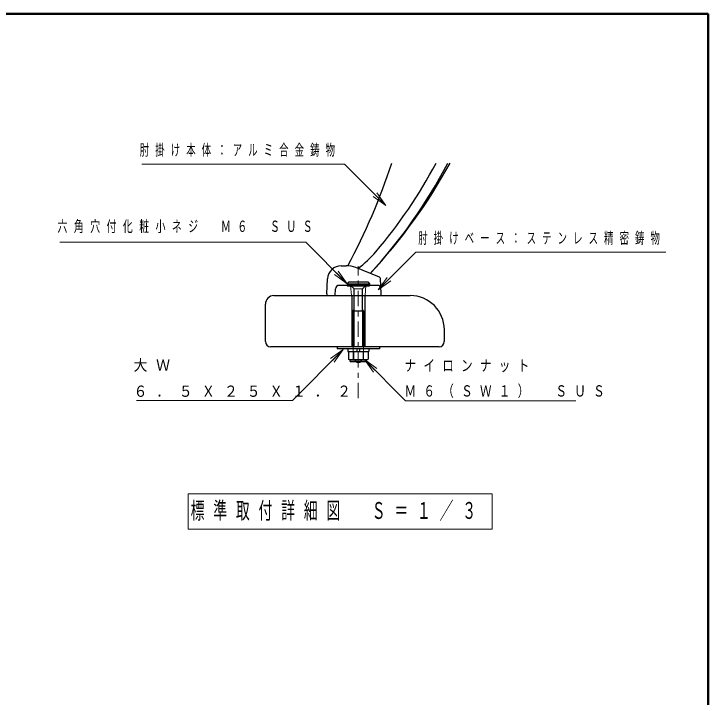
# Model space of a CAD drawing. Units: millimetres on the paper, scale 1:5, with parts at other scales. Extents: x -385 to 0, y 0 to 267.
# Drawn here: x -135.8 to 0, y 133.4 to 267 of the extents above; entities that cross this region are included whole.
import ezdxf

# ---------------------------------------------------------------- set-up
doc = ezdxf.new("R2010")
doc.units = ezdxf.units.MM
doc.linetypes.add('USER1', pattern=[4.5, 2.5, -2])
doc.linetypes.add('USER2', pattern=[6, 3, -1, 1, -1])
doc.layers.add('1_3', color=7, linetype='Continuous', lineweight=25)
doc.layers.add('図面枠', color=7, linetype='Continuous', lineweight=13)
doc.styles.add('ＭＳ ゴシック', font='')
doc.styles.get('ＭＳ ゴシック').set_extended_font_data('MS Gothic')

msp = doc.modelspace()

# ---------------------------------------------------------------- linework, layer by layer
at = {"layer": '1_3', "lineweight": 13}
for p, q in [((-63.052, 229.545), (-65.526, 231.313)), ((-63.052, 229.545), (-65.173, 231.666)), ((-64.819, 232.02), (-63.052, 229.545)), ((-70.601, 214.254), (-73.076, 216.022)), ((-70.601, 214.254), (-72.722, 216.375)), ((-72.368, 216.729), (-70.601, 214.254)), ((-64.555, 213.021), (-62.788, 215.496)), ((-64.555, 213.021), (-62.434, 215.142)), ((-62.08, 214.788), (-64.555, 213.021)), ((-69.267, 213.254), (-67.601, 213.254)), ((-69.267, 208.921), (-69.267, 201.921)), ((-67.601, 208.921), (-67.601, 201.921)), ((-73.849, 199.617), (-71.374, 201.385)), ((-71.374, 201.385), (-73.496, 199.263)), ((-71.374, 201.385), (-73.142, 198.91)), ((-67.256, 199.417), (-65.138, 197.293)), ((-67.256, 199.417), (-64.784, 197.646)), ((-65.492, 196.94), (-67.256, 199.417)), ((-101.702, 173.192), (-101.702, 166.259)), ((-42.268, 173.192), (-101.702, 173.192)), ((-42.268, 166.259), (-42.268, 173.192)), ((-101.702, 166.259), (-42.268, 166.259))]:
    msp.add_line(p, q, dxfattribs=at)
at = {"layer": '1_3'}
for p, q in [((-71.782, 217.754), (-70.781, 217.754)), ((-64.298, 215.53), (-68.911, 217.391)), ((-74.6, 212.271), (-74.445, 215.227)), ((-63.934, 212.271), (-64.09, 215.238)), ((-72.934, 211.921), (-72.887, 213.277)), ((-64.654, 213.921), (-72.22, 213.921)), ((-70.267, 214.587), (-70.601, 214.254)), ((-70.601, 214.254), (-70.601, 213.921)), ((-70.601, 214.254), (-66.267, 214.254)), ((-70.267, 214.587), (-66.601, 214.587)), ((-69.267, 213.254), (-69.934, 213.921)), ((-69.267, 208.921), (-69.267, 213.254)), ((-67.601, 213.254), (-66.934, 213.921)), ((-67.601, 208.921), (-67.601, 213.254)), ((-66.601, 214.587), (-66.267, 214.254)), ((-66.267, 214.254), (-66.267, 213.921)), ((-84.94, 211.921), (-58.273, 211.921)), ((-74.267, 211.921), (-64.267, 211.921)), ((-69.684, 211.921), (-69.684, 201.921)), ((-67.184, 211.921), (-67.184, 201.921)), ((-86.607, 202.921), (-86.607, 210.254)), ((-69.434, 208.921), (-69.267, 209.209)), ((-67.434, 208.921), (-67.601, 209.209)), ((-69.434, 208.921), (-67.434, 208.921)), ((-69.434, 208.921), (-69.434, 202.004)), ((-67.434, 208.921), (-67.434, 202.004)), ((-51.607, 205.254), (-51.607, 202.921)), ((-52.607, 201.921), (-85.607, 201.921)), ((-72.601, 201.921), (-72.601, 201.521)), ((-64.267, 201.921), (-72.601, 201.921)), ((-64.267, 201.521), (-72.601, 201.521)), ((-70.467, 201.521), (-70.467, 201.021)), ((-70.467, 201.021), (-66.401, 201.021)), ((-70.359, 201.021), (-70.359, 199.522)), ((-69.396, 201.021), (-69.396, 199.522)), ((-68.723, 201.021), (-68.589, 201.521)), ((-68.145, 201.521), (-68.279, 201.021)), ((-67.472, 201.021), (-67.472, 199.522)), ((-66.51, 201.021), (-66.51, 199.522)), ((-66.401, 201.521), (-66.401, 201.021)), ((-64.267, 201.921), (-64.267, 201.521)), ((-70.067, 199.354), (-70.358, 199.522)), ((-70.067, 199.354), (-70.067, 199.187)), ((-66.801, 199.354), (-70.067, 199.354)), ((-70.067, 199.354), (-66.801, 199.354)), ((-69.9, 199.021), (-66.966, 199.021)), ((-68.767, 198.921), (-68.867, 199.021)), ((-68.767, 198.921), (-68.101, 198.921)), ((-68.101, 198.921), (-68.001, 199.021)), ((-66.801, 199.354), (-66.51, 199.522)), ((-66.801, 199.354), (-66.801, 199.187))]:
    msp.add_line(p, q, dxfattribs=at)
at = {"layer": '1_3', "linetype": 'USER2', "lineweight": 13}
msp.add_line((-68.434, 191.854), (-68.434, 217.696), dxfattribs=at)
at = {"layer": '1_3', "color": 140, "lineweight": 50}
msp.add_line((-70.601, 213.921), (-66.267, 213.921), dxfattribs=at)
at = {"layer": '1_3', "linetype": 'USER1', "lineweight": 13}
for p, q in [((-69.759, 211.921), (-69.934, 213.921)), ((-67.109, 211.921), (-66.934, 213.921)), ((-69.434, 202.004), (-69.434, 199.587)), ((-67.434, 202.004), (-67.434, 199.587)), ((-68.867, 199.021), (-69.434, 199.587)), ((-68.001, 199.021), (-67.434, 199.587))]:
    msp.add_line(p, q, dxfattribs=at)
at = {"layer": '1_3', "lineweight": 13}
for points in [[(-63.052, 229.545), (-71.149, 237.642), (-110.771, 237.642)], [(-70.601, 214.254), (-78.701, 222.354), (-126.861, 222.354)], [(-64.555, 213.021), (-57.161, 220.415), (-8.298, 220.415)], [(-71.374, 201.385), (-81.342, 191.417), (-111.805, 191.417)], [(-67.256, 199.417), (-59.215, 191.351), (-25.884, 191.351)]]:
    msp.add_lwpolyline(points, dxfattribs=at)
at = {"layer": '1_3'}
for centre, radius, start, end in [((-179.091, 276.215), 123.333, 331.70093, 341.86181), ((-139.635, 284.028), 100, 317.33565, 332.47881), ((-146.713, 291.092), 110, 317.12989, 331.03409), ((-139.635, 284.028), 98, 319.59861, 331.86785), ((-81.506, 234.553), 21.667, 306.89148, 319.59861), ((-71.782, 215.087), 2.667, 90, 177), ((-70.781, 212.754), 5, 68.02971, 90), ((-64.423, 215.221), 0.333, 3, 68.02971), ((-72.22, 213.254), 0.667, 90, 178), ((-64.654, 213.254), 0.667, 3, 90), ((-84.94, 210.254), 1.667, 90, 180), ((-74.267, 212.254), 0.333, 177, 270), ((-64.267, 212.254), 0.333, 270, 3), ((-58.273, 205.254), 6.667, 0, 90), ((-85.607, 202.921), 1, 180, 270), ((-52.607, 202.921), 1, 270, 0), ((-69.877, 200.314), 0.926, 238.70264, 301.29697), ((-69.9, 199.187), 0.167, 179.99985, 269.99985), ((-68.434, 202.89), 3.502, 254.05389, 285.94574), ((-66.991, 200.314), 0.926, 238.70275, 301.29708), ((-66.968, 199.187), 0.167, 269.99985, 359.99985)]:
    msp.add_arc(centre, radius, start, end, dxfattribs=at)
at = {"layer": '図面枠', "lineweight": 50}
for p, q in [((0, 267), (-385, 267)), ((0, 0), (0, 267))]:
    msp.add_line(p, q, dxfattribs=at)

# ---------------------------------------------------------------- texts
at = {"layer": '1_3', "attachment_point": 4, "style": 'ＭＳ ゴシック'}
for s, insert, char_height in [('\\T1.64;\\W0.6;肘掛け本体：アルミ合金鋳物', (-111.188, 240.292), 2.199), ('\\T1.64;\\W0.65;六角穴付化粧小ネジ\u3000Ｍ６\u3000ＳＵＳ', (-127.291, 225.354), 2.199), ('\\T1.64;\\W0.6;肘掛けベース：ステンレス精密鋳物', (-56.715, 223.065), 2.199), ('\\T1.64;\\W0.9;大Ｗ', (-112.405, 198.217), 2.199), ('\\T1.64;\\W0.75;ナイロンナット', (-59.384, 198.151), 2.199), ('\\T1.64;\\W0.9;６．５Ｘ２５Ｘ１．２', (-112.405, 193.217), 2.199), ('\\T1.64;\\W0.75;Ｍ６（ＳＷ１）\u3000ＳＵＳ', (-59.384, 193.151), 2.199), ('\\T1.64;\\W0.6;標準取付詳細図\u3000Ｓ＝１／３', (-101.235, 169.725), 3.299)]:
    msp.add_mtext(s, dxfattribs=dict(at, insert=insert, char_height=char_height))

doc.saveas('drawing.dxf')
